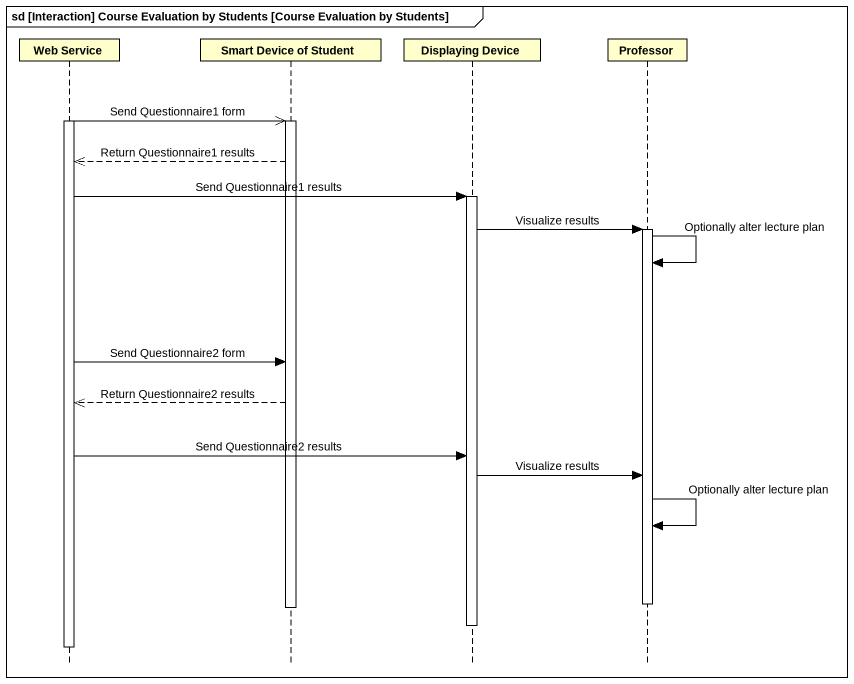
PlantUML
@startuml
mainframe sd [Interaction] Course Evaluation by Students [Course Evaluation by Students]
hide footbox
participant "Web Service" as Web_Service
participant "Smart Device of Student" as Smart_Device_of_Student
participant "Displaying Device" as Displaying_Device
participant Professor

activate Web_Service
Web_Service ->> Smart_Device_of_Student : Send Questionnaire1 form
activate Smart_Device_of_Student
Smart_Device_of_Student -->> Web_Service : Return Questionnaire1 results
Web_Service -> Displaying_Device : Send Questionnaire1 results
activate Displaying_Device
Displaying_Device -> Professor : Visualize results
activate Professor
Professor -> Professor : Optionally alter lecture plan
Web_Service -> Smart_Device_of_Student : Send Questionnaire2 form
Smart_Device_of_Student -->> Web_Service : Return Questionnaire2 results
Web_Service -> Displaying_Device : Send Questionnaire2 results
Displaying_Device -> Professor : Visualize results
Professor -> Professor : Optionally alter lecture plan
deactivate Professor
deactivate Smart_Device_of_Student
deactivate Displaying_Device
deactivate Web_Service
@enduml
